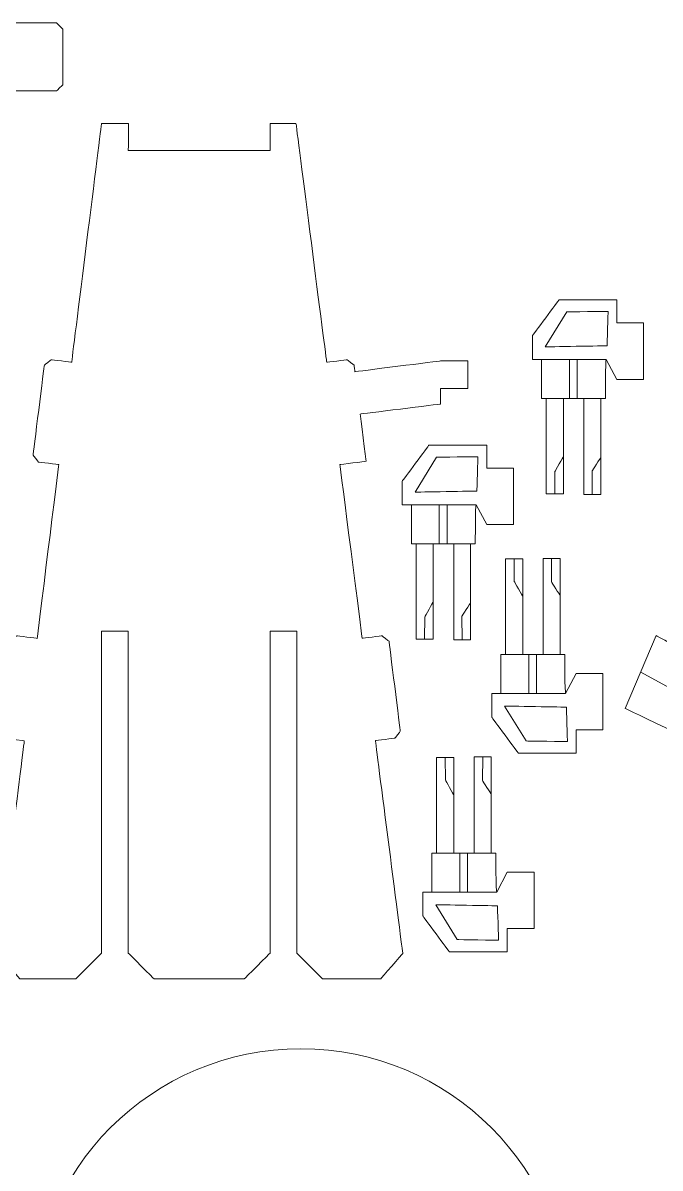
# Model space of a CAD drawing. Header units: centimetres. Extents: x -38.8 to 38.7, y -43.9 to 43.9.
# Drawn here: x -25.13 to -17.27, y 2.63 to 16.73 of the extents above; entities that cross this region are included whole.
import ezdxf

# ---------------------------------------------------------------- set-up
doc = ezdxf.new("R2010")
doc.units = ezdxf.units.CM
doc.header["$MEASUREMENT"] = 0
doc.layers.add('Layer 1', color=7, linetype='Continuous')

msp = doc.modelspace()

# ---------------------------------------------------------------- linework, layer by layer
at = {"layer": 'Layer 1', "color": 250, "lineweight": 20}
msp.add_ellipse((-21.70038, 0.78318), major_axis=(0, 3.31744), ratio=1, dxfattribs=at)
for points, knots in [([(-27.36856, 5.32073), (-27.36856, 5.32073), (-27.36856, 4.991), (-27.36856, 4.991), (-27.36856, 4.991), (-27.36856, 4.991), (-27.03836, 4.991), (-27.03836, 4.991), (-27.03836, 4.991), (-27.03836, 4.991), (-26.60335, 8.06467), (-26.60335, 8.06467), (-26.60335, 8.06467), (-26.60335, 8.06467), (-26.35224, 8.02911), (-26.35224, 8.02911), (-26.35224, 8.02911), (-26.35224, 8.02911), (-26.26611, 8.09387), (-26.26611, 8.09387), (-26.26611, 8.09387), (-26.26611, 8.09387), (-26.10941, 9.20043), (-26.10941, 9.20043), (-26.10941, 9.20043), (-26.10941, 9.20043), (-26.17417, 9.28656), (-26.17417, 9.28656), (-26.17417, 9.28656), (-26.17417, 9.28656), (-26.42539, 9.32214), (-26.42539, 9.32214), (-26.42539, 9.32214), (-26.42539, 9.32214), (-26.12056, 11.47601), (-26.12056, 11.47601), (-26.12056, 11.47601), (-26.12056, 11.47601), (-25.86917, 11.44041), (-25.86917, 11.44041), (-25.86917, 11.44041), (-25.86917, 11.44041), (-25.78304, 11.50517), (-25.78304, 11.50517), (-25.78304, 11.50517), (-25.78304, 11.50517), (-25.62634, 12.61173), (-25.62634, 12.61173), (-25.62634, 12.61173), (-25.62634, 12.61173), (-25.6911, 12.69786), (-25.6911, 12.69786), (-25.6911, 12.69786), (-25.6911, 12.69786), (-25.94259, 12.73348), (-25.94259, 12.73348), (-25.94259, 12.73348), (-25.94259, 12.73348), (-25.62661, 14.96617), (-25.62661, 14.96617), (-25.62661, 14.96617), (-25.62661, 14.96617), (-25.29641, 14.96617), (-25.29641, 14.96617), (-25.29641, 14.96617), (-25.29641, 14.96617), (-25.29641, 15.89274), (-25.29641, 15.89274), (-25.29641, 15.89274), (-25.29641, 15.89274), (-24.71221, 15.89274), (-24.71221, 15.89274), (-24.71221, 15.89274), (-24.71221, 15.89274), (-24.63601, 15.96894), (-24.63601, 15.96894), (-24.63601, 15.96894), (-24.63601, 15.96894), (-24.63601, 16.65474), (-24.63601, 16.65474), (-24.63601, 16.65474), (-24.63601, 16.65474), (-24.71221, 16.73094), (-24.71221, 16.73094), (-24.71221, 16.73094), (-24.71221, 16.73094), (-26.72086, 16.73094), (-26.72086, 16.73094), (-26.72086, 16.73094), (-26.72086, 16.73094), (-27.03836, 16.41344), (-27.03836, 16.41344), (-27.03836, 16.41344), (-27.03836, 16.41344), (-27.03836, 10.06454), (-27.03836, 10.06454), (-27.03836, 10.06454), (-27.03836, 10.06454), (-27.36856, 10.06454), (-27.36856, 10.06454), (-27.36856, 10.06454), (-27.36856, 10.06454), (-27.36856, 14.02737), (-27.36856, 14.02737), (-27.36856, 14.02737), (-27.36856, 14.02737), (-27.68606, 14.34487), (-27.68606, 14.34487), (-27.68606, 14.34487), (-27.68606, 14.34487), (-28.79731, 14.34487), (-28.79731, 14.34487), (-28.79731, 14.34487), (-28.79731, 14.34487), (-29.11481, 14.02737), (-29.11481, 14.02737), (-29.11481, 14.02737), (-29.11481, 14.02737), (-29.11481, 10.06454), (-29.11481, 10.06454), (-29.11481, 10.06454), (-29.11481, 10.06454), (-29.44501, 10.06454), (-29.44501, 10.06454), (-29.44501, 10.06454), (-29.44501, 10.06454), (-29.44501, 16.41344), (-29.44501, 16.41344), (-29.44501, 16.41344), (-29.44501, 16.41344), (-29.76251, 16.73094), (-29.76251, 16.73094), (-29.76251, 16.73094), (-29.76251, 16.73094), (-31.80809, 16.73094), (-31.80809, 16.73094), (-31.80809, 16.73094), (-31.80809, 16.73094), (-31.88429, 16.65474), (-31.88429, 16.65474), (-31.88429, 16.65474), (-31.88429, 16.65474), (-31.88429, 15.96894), (-31.88429, 15.96894), (-31.88429, 15.96894), (-31.88429, 15.96894), (-31.80809, 15.89274), (-31.80809, 15.89274), (-31.80809, 15.89274), (-31.80809, 15.89274), (-31.22389, 15.89274), (-31.22389, 15.89274), (-31.22389, 15.89274), (-31.22389, 15.89274), (-31.22389, 15.0225), (-31.22389, 15.0225), (-31.22389, 15.0225), (-31.22389, 15.0225), (-30.89369, 15.0225), (-30.89369, 15.0225), (-30.89369, 15.0225), (-30.89369, 15.0225), (-30.56285, 12.73157), (-30.56285, 12.73157), (-30.56285, 12.73157), (-30.56285, 12.73157), (-30.80117, 12.69782), (-30.80117, 12.69782), (-30.80117, 12.69782), (-30.80117, 12.69782), (-30.86593, 12.61169), (-30.86593, 12.61169), (-30.86593, 12.61169), (-30.86593, 12.61169), (-30.70923, 11.50513), (-30.70923, 11.50513), (-30.70923, 11.50513), (-30.70923, 11.50513), (-30.6231, 11.44037), (-30.6231, 11.44037), (-30.6231, 11.44037), (-30.6231, 11.44037), (-30.38133, 11.47461), (-30.38133, 11.47461), (-30.38133, 11.47461), (-30.38133, 11.47461), (-30.0704, 9.3216), (-30.0704, 9.3216), (-30.0704, 9.3216), (-30.0704, 9.3216), (-30.3181, 9.28652), (-30.3181, 9.28652), (-30.3181, 9.28652), (-30.3181, 9.28652), (-30.38286, 9.20039), (-30.38286, 9.20039), (-30.38286, 9.20039), (-30.38286, 9.20039), (-30.22616, 8.09383), (-30.22616, 8.09383), (-30.22616, 8.09383), (-30.22616, 8.09383), (-30.14003, 8.02907), (-30.14003, 8.02907), (-30.14003, 8.02907), (-30.14003, 8.02907), (-29.88888, 8.06463), (-29.88888, 8.06463), (-29.88888, 8.06463), (-29.88888, 8.06463), (-29.44501, 4.991), (-29.44501, 4.991), (-29.44501, 4.991), (-29.44501, 4.991), (-29.11481, 4.991), (-29.11481, 4.991), (-29.11481, 4.991), (-29.11481, 4.991), (-29.11481, 5.32073), (-29.11481, 5.32073), (-29.11481, 5.32073), (-29.11481, 5.32073), (-27.36856, 5.32073), (-27.36856, 5.32073)], [0, 0, 0, 0, 0.01754386, 0.01754386, 0.01754386, 0.01754387, 0.03508772, 0.03508772, 0.03508772, 0.03508773, 0.05263158, 0.05263158, 0.05263158, 0.05263159, 0.07017544, 0.07017544, 0.07017544, 0.07017545, 0.0877193, 0.0877193, 0.0877193, 0.08771931, 0.10526316, 0.10526316, 0.10526316, 0.10526317, 0.12280702, 0.12280702, 0.12280702, 0.12280703, 0.14035088, 0.14035088, 0.14035088, 0.14035089, 0.15789474, 0.15789474, 0.15789474, 0.15789475, 0.1754386, 0.1754386, 0.1754386, 0.17543861, 0.19298246, 0.19298246, 0.19298246, 0.19298247, 0.21052632, 0.21052632, 0.21052632, 0.21052633, 0.22807018, 0.22807018, 0.22807018, 0.22807019, 0.24561404, 0.24561404, 0.24561404, 0.24561405, 0.26315789, 0.26315789, 0.26315789, 0.2631579, 0.28070175, 0.28070175, 0.28070175, 0.28070176, 0.29824561, 0.29824561, 0.29824561, 0.29824562, 0.31578947, 0.31578947, 0.31578947, 0.31578948, 0.33333333, 0.33333333, 0.33333333, 0.33333334, 0.35087719, 0.35087719, 0.35087719, 0.3508772, 0.36842105, 0.36842105, 0.36842105, 0.36842106, 0.38596491, 0.38596491, 0.38596491, 0.38596492, 0.40350877, 0.40350877, 0.40350877, 0.40350878, 0.42105263, 0.42105263, 0.42105263, 0.42105264, 0.43859649, 0.43859649, 0.43859649, 0.4385965, 0.45614035, 0.45614035, 0.45614035, 0.45614036, 0.47368421, 0.47368421, 0.47368421, 0.47368422, 0.49122807, 0.49122807, 0.49122807, 0.49122808, 0.50877193, 0.50877193, 0.50877193, 0.50877194, 0.52631579, 0.52631579, 0.52631579, 0.5263158, 0.54385965, 0.54385965, 0.54385965, 0.54385966, 0.56140351, 0.56140351, 0.56140351, 0.56140352, 0.57894737, 0.57894737, 0.57894737, 0.57894738, 0.59649123, 0.59649123, 0.59649123, 0.59649124, 0.61403509, 0.61403509, 0.61403509, 0.6140351, 0.63157895, 0.63157895, 0.63157895, 0.63157896, 0.64912281, 0.64912281, 0.64912281, 0.64912282, 0.66666667, 0.66666667, 0.66666667, 0.66666668, 0.68421053, 0.68421053, 0.68421053, 0.68421054, 0.70175439, 0.70175439, 0.70175439, 0.7017544, 0.71929825, 0.71929825, 0.71929825, 0.71929826, 0.73684211, 0.73684211, 0.73684211, 0.73684212, 0.75438596, 0.75438596, 0.75438596, 0.75438597, 0.77192982, 0.77192982, 0.77192982, 0.77192983, 0.78947368, 0.78947368, 0.78947368, 0.78947369, 0.80701754, 0.80701754, 0.80701754, 0.80701755, 0.8245614, 0.8245614, 0.8245614, 0.82456141, 0.84210526, 0.84210526, 0.84210526, 0.84210527, 0.85964912, 0.85964912, 0.85964912, 0.85964913, 0.87719298, 0.87719298, 0.87719298, 0.87719299, 0.89473684, 0.89473684, 0.89473684, 0.89473685, 0.9122807, 0.9122807, 0.9122807, 0.91228071, 0.92982456, 0.92982456, 0.92982456, 0.92982457, 0.94736842, 0.94736842, 0.94736842, 0.94736843, 0.96491228, 0.96491228, 0.96491228, 0.96491229, 1, 1, 1, 1]), ([(-25.43663, 5.27414), (-25.43663, 5.27414), (-25.16362, 4.95977), (-25.16362, 4.95977), (-25.16362, 4.95977), (-25.16362, 4.95977), (-24.47479, 4.95977), (-24.47479, 4.95977), (-24.47479, 4.95977), (-24.47479, 4.95977), (-24.15729, 5.27727), (-24.15729, 5.27727), (-24.15729, 5.27727), (-24.15729, 5.27727), (-24.15729, 9.2401), (-24.15729, 9.2401), (-24.15729, 9.2401), (-24.15729, 9.2401), (-23.82709, 9.2401), (-23.82709, 9.2401), (-23.82709, 9.2401), (-23.82709, 9.2401), (-23.82709, 5.27727), (-23.82709, 5.27727), (-23.82709, 5.27727), (-23.82709, 5.27727), (-23.50959, 4.95977), (-23.50959, 4.95977), (-23.50959, 4.95977), (-23.50959, 4.95977), (-22.39834, 4.95977), (-22.39834, 4.95977), (-22.39834, 4.95977), (-22.39834, 4.95977), (-22.08084, 5.27727), (-22.08084, 5.27727), (-22.08084, 5.27727), (-22.08084, 5.27727), (-22.08084, 9.2401), (-22.08084, 9.2401), (-22.08084, 9.2401), (-22.08084, 9.2401), (-21.75064, 9.2401), (-21.75064, 9.2401), (-21.75064, 9.2401), (-21.75064, 9.2401), (-21.75064, 5.27727), (-21.75064, 5.27727), (-21.75064, 5.27727), (-21.75064, 5.27727), (-21.43314, 4.95977), (-21.43314, 4.95977), (-21.43314, 4.95977), (-21.43314, 4.95977), (-20.71733, 4.95977), (-20.71733, 4.95977), (-20.71733, 4.95977), (-20.71733, 4.95977), (-20.44521, 5.27401), (-20.44521, 5.27401), (-20.44521, 5.27401), (-20.44521, 5.27401), (-20.78248, 7.89367), (-20.78248, 7.89367), (-20.78248, 7.89367), (-20.78248, 7.89367), (-20.54147, 7.92386), (-20.54147, 7.92386), (-20.54147, 7.92386), (-20.54147, 7.92386), (-20.47533, 8.00894), (-20.47533, 8.00894), (-20.47533, 8.00894), (-20.47533, 8.00894), (-20.61424, 9.11787), (-20.61424, 9.11787), (-20.61424, 9.11787), (-20.61424, 9.11787), (-20.69932, 9.18401), (-20.69932, 9.18401), (-20.69932, 9.18401), (-20.69932, 9.18401), (-20.94465, 9.15328), (-20.94465, 9.15328), (-20.94465, 9.15328), (-20.94465, 9.15328), (-21.22009, 11.29261), (-21.22009, 11.29261), (-21.22009, 11.29261), (-21.22009, 11.29261), (-20.89706, 11.33308), (-20.89706, 11.33308), (-20.89706, 11.33308), (-20.89706, 11.33308), (-20.96987, 11.91431), (-20.96987, 11.91431), (-20.96987, 11.91431), (-20.96987, 11.91431), (-19.97868, 12.03847), (-19.97868, 12.03847), (-19.97868, 12.03847), (-19.97868, 12.03847), (-19.97868, 12.22996), (-19.97868, 12.22996), (-19.97868, 12.22996), (-19.97868, 12.22996), (-19.64119, 12.22996), (-19.64119, 12.22996), (-19.64119, 12.22996), (-19.64119, 12.22996), (-19.64119, 12.56865), (-19.64119, 12.56865), (-19.64119, 12.56865), (-19.64119, 12.56865), (-19.97868, 12.56865), (-19.97868, 12.56865), (-19.97868, 12.56865), (-19.97868, 12.56865), (-21.03526, 12.43629), (-21.03526, 12.43629), (-21.03526, 12.43629), (-21.03526, 12.43629), (-21.04544, 12.51762), (-21.04544, 12.51762), (-21.04544, 12.51762), (-21.04544, 12.51762), (-21.13052, 12.58376), (-21.13052, 12.58376), (-21.13052, 12.58376), (-21.13052, 12.58376), (-21.38226, 12.55222), (-21.38226, 12.55222), (-21.38226, 12.55222), (-21.38226, 12.55222), (-21.76078, 15.49223), (-21.76078, 15.49223), (-21.76078, 15.49223), (-21.76078, 15.49223), (-22.08084, 15.49223), (-22.08084, 15.49223), (-22.08084, 15.49223), (-22.08084, 15.49223), (-22.08084, 15.15828), (-22.08084, 15.15828), (-22.08084, 15.15828), (-22.08084, 15.15828), (-23.82709, 15.15828), (-23.82709, 15.15828), (-23.82709, 15.15828), (-23.82709, 15.15828), (-23.82629, 15.49223), (-23.82629, 15.49223), (-23.82629, 15.49223), (-23.82629, 15.49223), (-24.15729, 15.49223), (-24.15729, 15.49223), (-24.15729, 15.49223), (-24.15729, 15.49223), (-24.52531, 12.55288), (-24.52531, 12.55288), (-24.52531, 12.55288), (-24.52531, 12.55288), (-24.77705, 12.58441), (-24.77705, 12.58441), (-24.77705, 12.58441), (-24.77705, 12.58441), (-24.86213, 12.51828), (-24.86213, 12.51828), (-24.86213, 12.51828), (-24.86213, 12.51828), (-25.00104, 11.40934), (-25.00104, 11.40934), (-25.00104, 11.40934), (-25.00104, 11.40934), (-24.9349, 11.32426), (-24.9349, 11.32426), (-24.9349, 11.32426), (-24.9349, 11.32426), (-24.68308, 11.29272), (-24.68308, 11.29272), (-24.68308, 11.29272), (-24.68308, 11.29272), (-24.95105, 9.15245), (-24.95105, 9.15245), (-24.95105, 9.15245), (-24.95105, 9.15245), (-25.203, 9.18401), (-25.203, 9.18401), (-25.203, 9.18401), (-25.203, 9.18401), (-25.6349, 8.84827), (-25.6349, 8.84827), (-25.6349, 8.84827), (-25.6349, 8.84827), (-25.7302, 8.68544), (-25.7302, 8.68544), (-25.7302, 8.68544), (-25.7302, 8.68544), (-25.82053, 8.08376), (-25.82053, 8.08376), (-25.82053, 8.08376), (-25.82053, 8.08376), (-25.7348, 7.97067), (-25.7348, 7.97067), (-25.7348, 7.97067), (-25.7348, 7.97067), (-25.10883, 7.89229), (-25.10883, 7.89229), (-25.10883, 7.89229), (-25.10883, 7.89229), (-25.43663, 5.27414), (-25.43663, 5.27414)], [0, 0, 0, 0, 0.01851852, 0.01851852, 0.01851852, 0.01851853, 0.03703704, 0.03703704, 0.03703704, 0.03703705, 0.05555556, 0.05555556, 0.05555556, 0.05555557, 0.07407407, 0.07407407, 0.07407407, 0.07407408, 0.09259259, 0.09259259, 0.09259259, 0.0925926, 0.11111111, 0.11111111, 0.11111111, 0.11111112, 0.12962963, 0.12962963, 0.12962963, 0.12962964, 0.14814815, 0.14814815, 0.14814815, 0.14814816, 0.16666667, 0.16666667, 0.16666667, 0.16666668, 0.18518519, 0.18518519, 0.18518519, 0.1851852, 0.2037037, 0.2037037, 0.2037037, 0.20370371, 0.22222222, 0.22222222, 0.22222222, 0.22222223, 0.24074074, 0.24074074, 0.24074074, 0.24074075, 0.25925926, 0.25925926, 0.25925926, 0.25925927, 0.27777778, 0.27777778, 0.27777778, 0.27777779, 0.2962963, 0.2962963, 0.2962963, 0.29629631, 0.31481481, 0.31481481, 0.31481481, 0.31481482, 0.33333333, 0.33333333, 0.33333333, 0.33333334, 0.35185185, 0.35185185, 0.35185185, 0.35185186, 0.37037037, 0.37037037, 0.37037037, 0.37037038, 0.38888889, 0.38888889, 0.38888889, 0.3888889, 0.40740741, 0.40740741, 0.40740741, 0.40740742, 0.42592593, 0.42592593, 0.42592593, 0.42592594, 0.44444444, 0.44444444, 0.44444444, 0.44444445, 0.46296296, 0.46296296, 0.46296296, 0.46296297, 0.48148148, 0.48148148, 0.48148148, 0.48148149, 0.5, 0.5, 0.5, 0.50000001, 0.51851852, 0.51851852, 0.51851852, 0.51851853, 0.53703704, 0.53703704, 0.53703704, 0.53703705, 0.55555556, 0.55555556, 0.55555556, 0.55555557, 0.57407407, 0.57407407, 0.57407407, 0.57407408, 0.59259259, 0.59259259, 0.59259259, 0.5925926, 0.61111111, 0.61111111, 0.61111111, 0.61111112, 0.62962963, 0.62962963, 0.62962963, 0.62962964, 0.64814815, 0.64814815, 0.64814815, 0.64814816, 0.66666667, 0.66666667, 0.66666667, 0.66666668, 0.68518519, 0.68518519, 0.68518519, 0.6851852, 0.7037037, 0.7037037, 0.7037037, 0.70370371, 0.72222222, 0.72222222, 0.72222222, 0.72222223, 0.74074074, 0.74074074, 0.74074074, 0.74074075, 0.75925926, 0.75925926, 0.75925926, 0.75925927, 0.77777778, 0.77777778, 0.77777778, 0.77777779, 0.7962963, 0.7962963, 0.7962963, 0.79629631, 0.81481481, 0.81481481, 0.81481481, 0.81481482, 0.83333333, 0.83333333, 0.83333333, 0.83333334, 0.85185185, 0.85185185, 0.85185185, 0.85185186, 0.87037037, 0.87037037, 0.87037037, 0.87037038, 0.88888889, 0.88888889, 0.88888889, 0.8888889, 0.90740741, 0.90740741, 0.90740741, 0.90740742, 0.92592593, 0.92592593, 0.92592593, 0.92592594, 0.94444444, 0.94444444, 0.94444444, 0.94444445, 0.96296296, 0.96296296, 0.96296296, 0.96296297, 1, 1, 1, 1]), ([(-17.93701, 12.5876), (-17.93701, 12.5876), (-17.80681, 12.34206), (-17.80681, 12.34206), (-17.80681, 12.34206), (-17.80681, 12.34206), (-17.47661, 12.34206), (-17.47661, 12.34206), (-17.47661, 12.34206), (-17.47661, 12.34206), (-17.47661, 13.03592), (-17.47661, 13.03592), (-17.47661, 13.03592), (-17.47661, 13.03592), (-17.80681, 13.03592), (-17.80681, 13.03592), (-17.80681, 13.03592), (-17.80681, 13.03592), (-17.80681, 13.32132), (-17.80681, 13.32132), (-17.80681, 13.32132), (-17.80681, 13.32132), (-18.51982, 13.32132), (-18.51982, 13.32132), (-18.51982, 13.32132), (-18.51982, 13.32132), (-18.84789, 12.87883), (-18.84789, 12.87883), (-18.84789, 12.87883), (-18.84789, 12.87883), (-18.84789, 12.5876), (-18.84789, 12.5876), (-18.84789, 12.5876), (-18.84789, 12.5876), (-18.73585, 12.5876), (-18.73585, 12.5876), (-18.73585, 12.5876), (-18.73585, 12.5876), (-18.73585, 12.10588), (-18.73585, 12.10588), (-18.73585, 12.10588), (-18.73585, 12.10588), (-18.67788, 12.10588), (-18.67788, 12.10588), (-18.67788, 12.10588), (-18.67788, 12.10588), (-18.67788, 10.93111), (-18.67788, 10.93111), (-18.67788, 10.93111), (-18.67788, 10.93111), (-18.46541, 10.93111), (-18.46541, 10.93111), (-18.46541, 10.93111), (-18.46541, 10.93111), (-18.46541, 12.10588), (-18.46541, 12.10588), (-18.46541, 12.10588), (-18.46541, 12.10588), (-18.39229, 12.10588), (-18.39229, 12.10588), (-18.39229, 12.10588), (-18.39229, 12.10588), (-18.39229, 12.5876), (-18.39229, 12.5876), (-18.39229, 12.5876), (-18.39229, 12.5876), (-18.29527, 12.5876), (-18.29527, 12.5876), (-18.29527, 12.5876), (-18.29527, 12.5876), (-18.29527, 12.10588), (-18.29527, 12.10588), (-18.29527, 12.10588), (-18.29527, 12.10588), (-18.21415, 12.10588), (-18.21415, 12.10588), (-18.21415, 12.10588), (-18.21415, 12.10588), (-18.21415, 10.92336), (-18.21415, 10.92336), (-18.21415, 10.92336), (-18.21415, 10.92336), (-18.00554, 10.92336), (-18.00554, 10.92336), (-18.00554, 10.92336), (-18.00554, 10.92336), (-18.00554, 12.10588), (-18.00554, 12.10588), (-18.00554, 12.10588), (-18.00554, 12.10588), (-17.9475, 12.10588), (-17.9475, 12.10588), (-17.9475, 12.10588), (-17.9475, 12.10588), (-17.9475, 12.5876), (-17.93701, 12.5876)], [0, 0, 0, 0, 0.04, 0.04, 0.04, 0.04000001, 0.08, 0.08, 0.08, 0.08000001, 0.12, 0.12, 0.12, 0.12000001, 0.16, 0.16, 0.16, 0.16000001, 0.2, 0.2, 0.2, 0.20000001, 0.24, 0.24, 0.24, 0.24000001, 0.28, 0.28, 0.28, 0.28000001, 0.32, 0.32, 0.32, 0.32000001, 0.36, 0.36, 0.36, 0.36000001, 0.4, 0.4, 0.4, 0.40000001, 0.44, 0.44, 0.44, 0.44000001, 0.48, 0.48, 0.48, 0.48000001, 0.52, 0.52, 0.52, 0.52000001, 0.56, 0.56, 0.56, 0.56000001, 0.6, 0.6, 0.6, 0.60000001, 0.64, 0.64, 0.64, 0.64000001, 0.68, 0.68, 0.68, 0.68000001, 0.72, 0.72, 0.72, 0.72000001, 0.76, 0.76, 0.76, 0.76000001, 0.8, 0.8, 0.8, 0.80000001, 0.84, 0.84, 0.84, 0.84000001, 0.88, 0.88, 0.88, 0.88000001, 0.92, 0.92, 0.92, 0.92000001, 1, 1, 1, 1]), ([(-19.54057, 10.79843), (-19.54057, 10.79843), (-19.41037, 10.55289), (-19.41037, 10.55289), (-19.41037, 10.55289), (-19.41037, 10.55289), (-19.08017, 10.55289), (-19.08017, 10.55289), (-19.08017, 10.55289), (-19.08017, 10.55289), (-19.08017, 11.24675), (-19.08017, 11.24675), (-19.08017, 11.24675), (-19.08017, 11.24675), (-19.41037, 11.24675), (-19.41037, 11.24675), (-19.41037, 11.24675), (-19.41037, 11.24675), (-19.41037, 11.53215), (-19.41037, 11.53215), (-19.41037, 11.53215), (-19.41037, 11.53215), (-20.12338, 11.53215), (-20.12338, 11.53215), (-20.12338, 11.53215), (-20.12338, 11.53215), (-20.45145, 11.08966), (-20.45145, 11.08966), (-20.45145, 11.08966), (-20.45145, 11.08966), (-20.45145, 10.79843), (-20.45145, 10.79843), (-20.45145, 10.79843), (-20.45145, 10.79843), (-20.33941, 10.79843), (-20.33941, 10.79843), (-20.33941, 10.79843), (-20.33941, 10.79843), (-20.33941, 10.31671), (-20.33941, 10.31671), (-20.33941, 10.31671), (-20.33941, 10.31671), (-20.28144, 10.31671), (-20.28144, 10.31671), (-20.28144, 10.31671), (-20.28144, 10.31671), (-20.28144, 9.14194), (-20.28144, 9.14194), (-20.28144, 9.14194), (-20.28144, 9.14194), (-20.06897, 9.14194), (-20.06897, 9.14194), (-20.06897, 9.14194), (-20.06897, 9.14194), (-20.06897, 10.31671), (-20.06897, 10.31671), (-20.06897, 10.31671), (-20.06897, 10.31671), (-19.99585, 10.31671), (-19.99585, 10.31671), (-19.99585, 10.31671), (-19.99585, 10.31671), (-19.99585, 10.79843), (-19.99585, 10.79843), (-19.99585, 10.79843), (-19.99585, 10.79843), (-19.89883, 10.79843), (-19.89883, 10.79843), (-19.89883, 10.79843), (-19.89883, 10.79843), (-19.89883, 10.31671), (-19.89883, 10.31671), (-19.89883, 10.31671), (-19.89883, 10.31671), (-19.81771, 10.31671), (-19.81771, 10.31671), (-19.81771, 10.31671), (-19.81771, 10.31671), (-19.81771, 9.13419), (-19.81771, 9.13419), (-19.81771, 9.13419), (-19.81771, 9.13419), (-19.6091, 9.13419), (-19.6091, 9.13419), (-19.6091, 9.13419), (-19.6091, 9.13419), (-19.6091, 10.31671), (-19.6091, 10.31671), (-19.6091, 10.31671), (-19.6091, 10.31671), (-19.55106, 10.31671), (-19.55106, 10.31671), (-19.55106, 10.31671), (-19.55106, 10.31671), (-19.55106, 10.79843), (-19.54057, 10.79843)], [0, 0, 0, 0, 0.04, 0.04, 0.04, 0.04000001, 0.08, 0.08, 0.08, 0.08000001, 0.12, 0.12, 0.12, 0.12000001, 0.16, 0.16, 0.16, 0.16000001, 0.2, 0.2, 0.2, 0.20000001, 0.24, 0.24, 0.24, 0.24000001, 0.28, 0.28, 0.28, 0.28000001, 0.32, 0.32, 0.32, 0.32000001, 0.36, 0.36, 0.36, 0.36000001, 0.4, 0.4, 0.4, 0.40000001, 0.44, 0.44, 0.44, 0.44000001, 0.48, 0.48, 0.48, 0.48000001, 0.52, 0.52, 0.52, 0.52000001, 0.56, 0.56, 0.56, 0.56000001, 0.6, 0.6, 0.6, 0.60000001, 0.64, 0.64, 0.64, 0.64000001, 0.68, 0.68, 0.68, 0.68000001, 0.72, 0.72, 0.72, 0.72000001, 0.76, 0.76, 0.76, 0.76000001, 0.8, 0.8, 0.8, 0.80000001, 0.84, 0.84, 0.84, 0.84000001, 0.88, 0.88, 0.88, 0.88000001, 0.92, 0.92, 0.92, 0.92000001, 1, 1, 1, 1]), ([(-18.43797, 8.474), (-18.43797, 8.474), (-18.30777, 8.71954), (-18.30777, 8.71954), (-18.30777, 8.71954), (-18.30777, 8.71954), (-17.97757, 8.71954), (-17.97757, 8.71954), (-17.97757, 8.71954), (-17.97757, 8.71954), (-17.97757, 8.02568), (-17.97757, 8.02568), (-17.97757, 8.02568), (-17.97757, 8.02568), (-18.30777, 8.02568), (-18.30777, 8.02568), (-18.30777, 8.02568), (-18.30777, 8.02568), (-18.30777, 7.74028), (-18.30777, 7.74028), (-18.30777, 7.74028), (-18.30777, 7.74028), (-19.02078, 7.74028), (-19.02078, 7.74028), (-19.02078, 7.74028), (-19.02078, 7.74028), (-19.34885, 8.18277), (-19.34885, 8.18277), (-19.34885, 8.18277), (-19.34885, 8.18277), (-19.34885, 8.474), (-19.34885, 8.474), (-19.34885, 8.474), (-19.34885, 8.474), (-19.23681, 8.474), (-19.23681, 8.474), (-19.23681, 8.474), (-19.23681, 8.474), (-19.23681, 8.95572), (-19.23681, 8.95572), (-19.23681, 8.95572), (-19.23681, 8.95572), (-19.17884, 8.95572), (-19.17884, 8.95572), (-19.17884, 8.95572), (-19.17884, 8.95572), (-19.17884, 10.13049), (-19.17884, 10.13049), (-19.17884, 10.13049), (-19.17884, 10.13049), (-18.96637, 10.13049), (-18.96637, 10.13049), (-18.96637, 10.13049), (-18.96637, 10.13049), (-18.96637, 8.95572), (-18.96637, 8.95572), (-18.96637, 8.95572), (-18.96637, 8.95572), (-18.89325, 8.95572), (-18.89325, 8.95572), (-18.89325, 8.95572), (-18.89325, 8.95572), (-18.89325, 8.474), (-18.89325, 8.474), (-18.89325, 8.474), (-18.89325, 8.474), (-18.79623, 8.474), (-18.79623, 8.474), (-18.79623, 8.474), (-18.79623, 8.474), (-18.79623, 8.95572), (-18.79623, 8.95572), (-18.79623, 8.95572), (-18.79623, 8.95572), (-18.71511, 8.95572), (-18.71511, 8.95572), (-18.71511, 8.95572), (-18.71511, 8.95572), (-18.71511, 10.13824), (-18.71511, 10.13824), (-18.71511, 10.13824), (-18.71511, 10.13824), (-18.5065, 10.13824), (-18.5065, 10.13824), (-18.5065, 10.13824), (-18.5065, 10.13824), (-18.5065, 8.95572), (-18.5065, 8.95572), (-18.5065, 8.95572), (-18.5065, 8.95572), (-18.44846, 8.95572), (-18.44846, 8.95572), (-18.44846, 8.95572), (-18.44846, 8.95572), (-18.44846, 8.474), (-18.43797, 8.474)], [0, 0, 0, 0, 0.04, 0.04, 0.04, 0.04000001, 0.08, 0.08, 0.08, 0.08000001, 0.12, 0.12, 0.12, 0.12000001, 0.16, 0.16, 0.16, 0.16000001, 0.2, 0.2, 0.2, 0.20000001, 0.24, 0.24, 0.24, 0.24000001, 0.28, 0.28, 0.28, 0.28000001, 0.32, 0.32, 0.32, 0.32000001, 0.36, 0.36, 0.36, 0.36000001, 0.4, 0.4, 0.4, 0.40000001, 0.44, 0.44, 0.44, 0.44000001, 0.48, 0.48, 0.48, 0.48000001, 0.52, 0.52, 0.52, 0.52000001, 0.56, 0.56, 0.56, 0.56000001, 0.6, 0.6, 0.6, 0.60000001, 0.64, 0.64, 0.64, 0.64000001, 0.68, 0.68, 0.68, 0.68000001, 0.72, 0.72, 0.72, 0.72000001, 0.76, 0.76, 0.76, 0.76000001, 0.8, 0.8, 0.8, 0.80000001, 0.84, 0.84, 0.84, 0.84000001, 0.88, 0.88, 0.88, 0.88000001, 0.92, 0.92, 0.92, 0.92000001, 1, 1, 1, 1]), ([(-17.32158, 9.18681), (-17.32158, 9.18681), (-17.70312, 8.28952), (-17.70312, 8.28952), (-17.70312, 8.28952), (-17.70312, 8.28952), (-13.62518, 6.33334), (-13.62518, 6.33334), (-13.62518, 6.33334), (-13.62518, 6.33334), (-13.27752, 6.96659), (-13.27752, 6.96659), (-13.27752, 6.96659), (-13.27752, 6.96659), (-14.08477, 7.40977), (-14.08477, 7.40977), (-14.08477, 7.40977), (-14.08477, 7.40977), (-13.92586, 7.69922), (-13.92586, 7.69922), (-13.92586, 7.69922), (-13.92586, 7.69922), (-16.02947, 8.85412), (-16.02947, 8.85412), (-16.02947, 8.85412), (-16.02947, 8.85412), (-16.18838, 8.56467), (-16.18838, 8.56467), (-16.18838, 8.56467), (-16.18838, 8.56467), (-17.32158, 9.18681), (-17.32158, 9.18681)], [0, 0, 0, 0, 0.11111111, 0.11111111, 0.11111111, 0.11111112, 0.22222222, 0.22222222, 0.22222222, 0.22222223, 0.33333333, 0.33333333, 0.33333333, 0.33333334, 0.44444444, 0.44444444, 0.44444444, 0.44444445, 0.55555556, 0.55555556, 0.55555556, 0.55555557, 0.66666667, 0.66666667, 0.66666667, 0.66666668, 0.77777778, 0.77777778, 0.77777778, 0.77777779, 1, 1, 1, 1]), ([(-19.28727, 6.02791), (-19.28727, 6.02791), (-19.15707, 6.27345), (-19.15707, 6.27345), (-19.15707, 6.27345), (-19.15707, 6.27345), (-18.82687, 6.27345), (-18.82687, 6.27345), (-18.82687, 6.27345), (-18.82687, 6.27345), (-18.82687, 5.57959), (-18.82687, 5.57959), (-18.82687, 5.57959), (-18.82687, 5.57959), (-19.15707, 5.57959), (-19.15707, 5.57959), (-19.15707, 5.57959), (-19.15707, 5.57959), (-19.15707, 5.29419), (-19.15707, 5.29419), (-19.15707, 5.29419), (-19.15707, 5.29419), (-19.87008, 5.29419), (-19.87008, 5.29419), (-19.87008, 5.29419), (-19.87008, 5.29419), (-20.19815, 5.73668), (-20.19815, 5.73668), (-20.19815, 5.73668), (-20.19815, 5.73668), (-20.19815, 6.02791), (-20.19815, 6.02791), (-20.19815, 6.02791), (-20.19815, 6.02791), (-20.08611, 6.02791), (-20.08611, 6.02791), (-20.08611, 6.02791), (-20.08611, 6.02791), (-20.08611, 6.50963), (-20.08611, 6.50963), (-20.08611, 6.50963), (-20.08611, 6.50963), (-20.02814, 6.50963), (-20.02814, 6.50963), (-20.02814, 6.50963), (-20.02814, 6.50963), (-20.02814, 7.6844), (-20.02814, 7.6844), (-20.02814, 7.6844), (-20.02814, 7.6844), (-19.81567, 7.6844), (-19.81567, 7.6844), (-19.81567, 7.6844), (-19.81567, 7.6844), (-19.81567, 6.50963), (-19.81567, 6.50963), (-19.81567, 6.50963), (-19.81567, 6.50963), (-19.74255, 6.50963), (-19.74255, 6.50963), (-19.74255, 6.50963), (-19.74255, 6.50963), (-19.74255, 6.02791), (-19.74255, 6.02791), (-19.74255, 6.02791), (-19.74255, 6.02791), (-19.64553, 6.02791), (-19.64553, 6.02791), (-19.64553, 6.02791), (-19.64553, 6.02791), (-19.64553, 6.50963), (-19.64553, 6.50963), (-19.64553, 6.50963), (-19.64553, 6.50963), (-19.56441, 6.50963), (-19.56441, 6.50963), (-19.56441, 6.50963), (-19.56441, 6.50963), (-19.56441, 7.69215), (-19.56441, 7.69215), (-19.56441, 7.69215), (-19.56441, 7.69215), (-19.3558, 7.69215), (-19.3558, 7.69215), (-19.3558, 7.69215), (-19.3558, 7.69215), (-19.3558, 6.50963), (-19.3558, 6.50963), (-19.3558, 6.50963), (-19.3558, 6.50963), (-19.29776, 6.50963), (-19.29776, 6.50963), (-19.29776, 6.50963), (-19.29776, 6.50963), (-19.29776, 6.02791), (-19.28727, 6.02791)], [0, 0, 0, 0, 0.04, 0.04, 0.04, 0.04000001, 0.08, 0.08, 0.08, 0.08000001, 0.12, 0.12, 0.12, 0.12000001, 0.16, 0.16, 0.16, 0.16000001, 0.2, 0.2, 0.2, 0.20000001, 0.24, 0.24, 0.24, 0.24000001, 0.28, 0.28, 0.28, 0.28000001, 0.32, 0.32, 0.32, 0.32000001, 0.36, 0.36, 0.36, 0.36000001, 0.4, 0.4, 0.4, 0.40000001, 0.44, 0.44, 0.44, 0.44000001, 0.48, 0.48, 0.48, 0.48000001, 0.52, 0.52, 0.52, 0.52000001, 0.56, 0.56, 0.56, 0.56000001, 0.6, 0.6, 0.6, 0.60000001, 0.64, 0.64, 0.64, 0.64000001, 0.68, 0.68, 0.68, 0.68000001, 0.72, 0.72, 0.72, 0.72000001, 0.76, 0.76, 0.76, 0.76000001, 0.8, 0.8, 0.8, 0.80000001, 0.84, 0.84, 0.84, 0.84000001, 0.88, 0.88, 0.88, 0.88000001, 0.92, 0.92, 0.92, 0.92000001, 1, 1, 1, 1])]:
    msp.add_open_spline(points, degree=3, knots=knots, dxfattribs=at)
at = {"layer": 'Layer 1', "color": 114, "lineweight": 20}
for points, knots in [([(-18.42378, 13.17222), (-18.42378, 13.17222), (-18.68836, 12.74227), (-18.68836, 12.74227), (-18.68836, 12.74227), (-18.68836, 12.74227), (-17.92768, 12.7555), (-17.92768, 12.7555), (-17.92768, 12.7555), (-17.92768, 12.7555), (-17.91446, 13.17883), (-17.91446, 13.17883), (-17.91446, 13.17883), (-17.91446, 13.17883), (-18.42378, 13.17222), (-18.42378, 13.17222)], [0, 0, 0, 0, 0.2, 0.2, 0.2, 0.20000001, 0.4, 0.4, 0.4, 0.40000001, 0.6, 0.6, 0.6, 0.60000001, 1, 1, 1, 1]), ([(-20.02734, 11.38305), (-20.02734, 11.38305), (-20.29192, 10.9531), (-20.29192, 10.9531), (-20.29192, 10.9531), (-20.29192, 10.9531), (-19.53124, 10.96633), (-19.53124, 10.96633), (-19.53124, 10.96633), (-19.53124, 10.96633), (-19.51802, 11.38966), (-19.51802, 11.38966), (-19.51802, 11.38966), (-19.51802, 11.38966), (-20.02734, 11.38305), (-20.02734, 11.38305)], [0, 0, 0, 0, 0.2, 0.2, 0.2, 0.20000001, 0.4, 0.4, 0.4, 0.40000001, 0.6, 0.6, 0.6, 0.60000001, 1, 1, 1, 1]), ([(-18.57164, 10.93111), (-18.57164, 10.93111), (-18.5693, 11.20768), (-18.5693, 11.20768), (-18.5693, 11.20768), (-18.5693, 11.20768), (-18.46541, 11.39289), (-18.46541, 11.39289)], [0, 0, 0, 0, 0.33333333, 0.33333333, 0.33333333, 0.33333334, 1, 1, 1, 1]), ([(-18.10984, 10.92336), (-18.10984, 10.92336), (-18.11289, 11.2143), (-18.11289, 11.2143), (-18.11289, 11.2143), (-18.11289, 11.2143), (-18.00554, 11.37966), (-18.00554, 11.37966)], [0, 0, 0, 0, 0.33333333, 0.33333333, 0.33333333, 0.33333334, 1, 1, 1, 1]), ([(-19.0726, 10.13049), (-19.0726, 10.13049), (-19.07026, 9.85392), (-19.07026, 9.85392), (-19.07026, 9.85392), (-19.07026, 9.85392), (-18.96637, 9.66871), (-18.96637, 9.66871)], [0, 0, 0, 0, 0.33333333, 0.33333333, 0.33333333, 0.33333334, 1, 1, 1, 1]), ([(-18.6108, 10.13824), (-18.6108, 10.13824), (-18.61385, 9.8473), (-18.61385, 9.8473), (-18.61385, 9.8473), (-18.61385, 9.8473), (-18.5065, 9.68194), (-18.5065, 9.68194)], [0, 0, 0, 0, 0.33333333, 0.33333333, 0.33333333, 0.33333334, 1, 1, 1, 1]), ([(-20.1752, 9.14194), (-20.1752, 9.14194), (-20.17286, 9.41851), (-20.17286, 9.41851), (-20.17286, 9.41851), (-20.17286, 9.41851), (-20.06897, 9.60372), (-20.06897, 9.60372)], [0, 0, 0, 0, 0.33333333, 0.33333333, 0.33333333, 0.33333334, 1, 1, 1, 1]), ([(-19.7134, 9.13419), (-19.7134, 9.13419), (-19.71645, 9.42513), (-19.71645, 9.42513), (-19.71645, 9.42513), (-19.71645, 9.42513), (-19.6091, 9.59049), (-19.6091, 9.59049)], [0, 0, 0, 0, 0.33333333, 0.33333333, 0.33333333, 0.33333334, 1, 1, 1, 1]), ([(-18.92474, 7.88938), (-18.92474, 7.88938), (-19.18932, 8.31933), (-19.18932, 8.31933), (-19.18932, 8.31933), (-19.18932, 8.31933), (-18.42864, 8.3061), (-18.42864, 8.3061), (-18.42864, 8.3061), (-18.42864, 8.3061), (-18.41542, 7.88277), (-18.41542, 7.88277), (-18.41542, 7.88277), (-18.41542, 7.88277), (-18.92474, 7.88938), (-18.92474, 7.88938)], [0, 0, 0, 0, 0.2, 0.2, 0.2, 0.20000001, 0.4, 0.4, 0.4, 0.40000001, 0.6, 0.6, 0.6, 0.60000001, 1, 1, 1, 1]), ([(-19.9219, 7.6844), (-19.9219, 7.6844), (-19.91956, 7.40783), (-19.91956, 7.40783), (-19.91956, 7.40783), (-19.91956, 7.40783), (-19.81567, 7.22262), (-19.81567, 7.22262)], [0, 0, 0, 0, 0.33333333, 0.33333333, 0.33333333, 0.33333334, 1, 1, 1, 1]), ([(-19.4601, 7.69215), (-19.4601, 7.69215), (-19.46315, 7.40121), (-19.46315, 7.40121), (-19.46315, 7.40121), (-19.46315, 7.40121), (-19.3558, 7.23585), (-19.3558, 7.23585)], [0, 0, 0, 0, 0.33333333, 0.33333333, 0.33333333, 0.33333334, 1, 1, 1, 1]), ([(-19.77404, 5.44329), (-19.77404, 5.44329), (-20.03862, 5.87324), (-20.03862, 5.87324), (-20.03862, 5.87324), (-20.03862, 5.87324), (-19.27794, 5.86001), (-19.27794, 5.86001), (-19.27794, 5.86001), (-19.27794, 5.86001), (-19.26472, 5.43668), (-19.26472, 5.43668), (-19.26472, 5.43668), (-19.26472, 5.43668), (-19.77404, 5.44329), (-19.77404, 5.44329)], [0, 0, 0, 0, 0.2, 0.2, 0.2, 0.20000001, 0.4, 0.4, 0.4, 0.40000001, 0.6, 0.6, 0.6, 0.60000001, 1, 1, 1, 1])]:
    msp.add_open_spline(points, degree=3, knots=knots, dxfattribs=at)
for points in [[(-18.79187, 12.5876), (-18.79187, 12.5876), (-17.93701, 12.5876), (-17.93701, 12.5876)], [(-17.9475, 12.10588), (-17.9475, 12.10588), (-18.73585, 12.10588), (-18.73585, 12.10588)], [(-20.39543, 10.79843), (-20.39543, 10.79843), (-19.54057, 10.79843), (-19.54057, 10.79843)], [(-19.55106, 10.31671), (-19.55106, 10.31671), (-20.33941, 10.31671), (-20.33941, 10.31671)], [(-18.44846, 8.95572), (-18.44846, 8.95572), (-19.23681, 8.95572), (-19.23681, 8.95572)], [(-17.51235, 8.73816), (-17.51235, 8.73816), (-16.00029, 7.91), (-16.00029, 7.91)], [(-19.29283, 8.474), (-19.29283, 8.474), (-18.43797, 8.474), (-18.43797, 8.474)], [(-19.29776, 6.50963), (-19.29776, 6.50963), (-20.08611, 6.50963), (-20.08611, 6.50963)], [(-20.14213, 6.02791), (-20.14213, 6.02791), (-19.28727, 6.02791), (-19.28727, 6.02791)]]:
    msp.add_open_spline(points, degree=3, dxfattribs=at)

doc.saveas('drawing.dxf')
